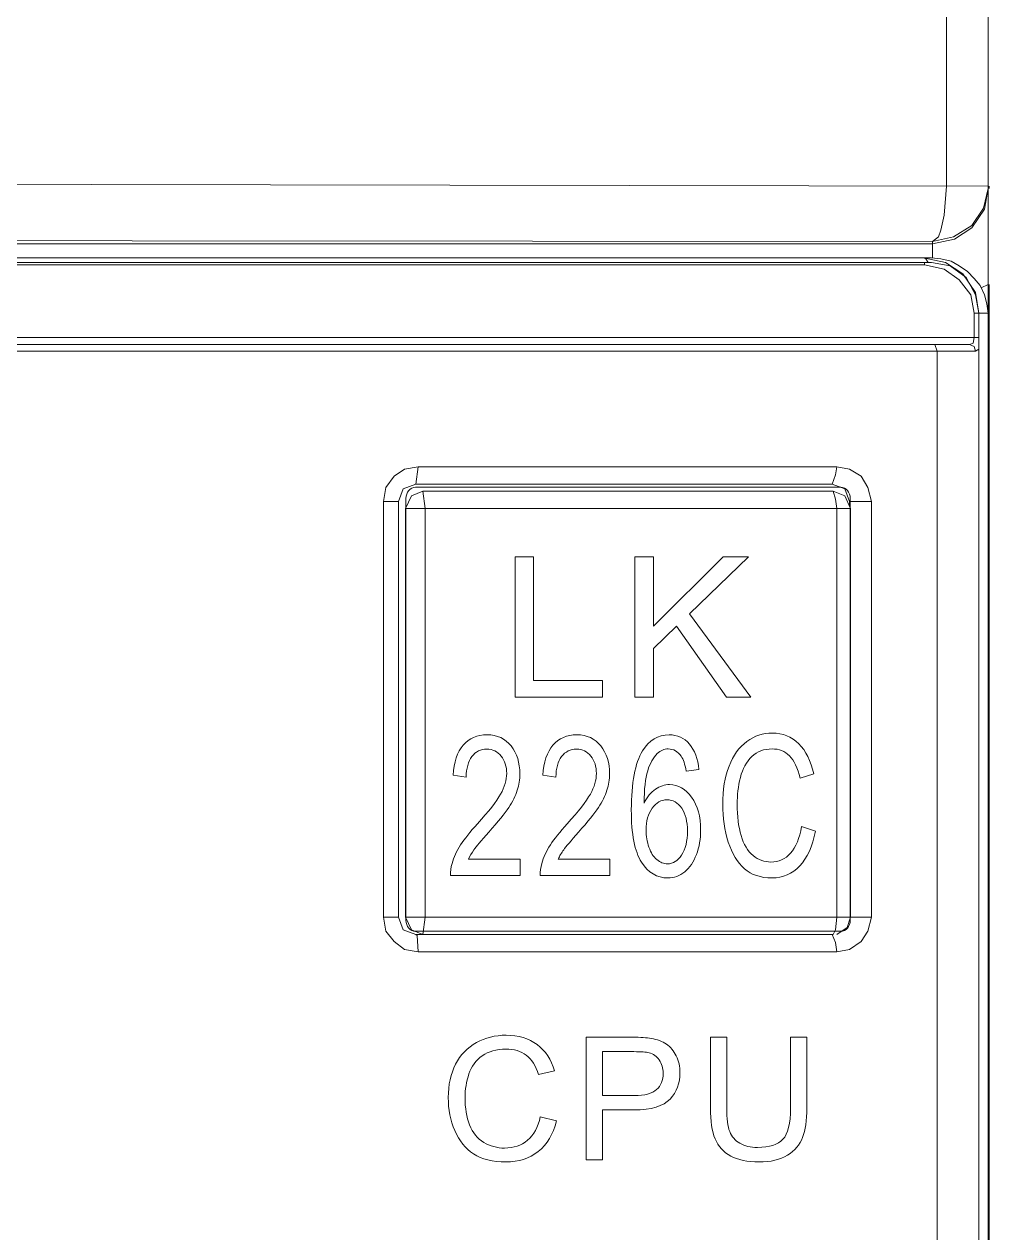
# Model space of a CAD drawing. Header units: millimetres. Extents: x 33157 to 59611, y -29750 to 1750.
# Drawn here: x 53629.59 to 53643.55, y -3122.72 to -3105.3 of the extents above; entities that cross this region are included whole.
import ezdxf

# ---------------------------------------------------------------- set-up
doc = ezdxf.new("R2010")
doc.units = ezdxf.units.MM
doc.layers.get('0').update_dxf_attribs({"lineweight": 18})

msp = doc.modelspace()

# ---------------------------------------------------------------- linework, layer by layer
at = {"lineweight": 9}
for p, q in [((53642.873, -3043.274), (53642.873, -3107.638)), ((53643.472, -3043.274), (53643.472, -3170.437)), ((53643.472, -3107.638), (53643.472, -3107.671)), ((53643.489, -3107.638), (53643.489, -3107.671)), ((53642.673, -3108.437), (53642.673, -3108.67)), ((53642.556, -3108.736), (53642.556, -3108.77)), ((53643.489, -3109.053), (53643.489, -3168.207)), ((53643.272, -3109.469), (53643.272, -3109.818)), ((53643.339, -3109.469), (53643.339, -3170.171)), ((53643.472, -3109.469), (53643.472, -3167.658)), ((53642.74, -3110.018), (53642.74, -3170.171)), ((53634.764, -3112.182), (53634.764, -3118.174)), ((53634.981, -3112.182), (53634.981, -3118.174)), ((53635.081, -3112.282), (53635.081, -3118.174)), ((53635.364, -3112.282), (53635.364, -3118.174)), ((53635.364, -3112.282), (53635.364, -3118.174)), ((53641.291, -3112.282), (53641.291, -3118.174)), ((53641.474, -3112.182), (53641.474, -3112.232)), ((53641.491, -3112.282), (53641.491, -3118.174)), ((53641.791, -3112.182), (53641.791, -3118.174))]:
    msp.add_line(p, q, dxfattribs=at)
for points in [[(53625.374, -3107.605), (53625.374, -3107.605), (53643.472, -3107.638), (53643.472, -3107.638)], [(53642.673, -3108.47), (53642.673, -3108.47), (53611.771, -3108.47), (53611.771, -3108.47)], [(53642.673, -3108.437), (53642.673, -3108.437), (53625.374, -3108.42), (53625.374, -3108.42)], [(53608.124, -3108.67), (53608.124, -3108.67), (53642.656, -3108.67), (53642.656, -3108.67)], [(53642.573, -3108.686), (53642.573, -3108.686), (53642.54, -3108.67), (53642.54, -3108.67)], [(53608.191, -3108.736), (53608.191, -3108.736), (53642.556, -3108.736), (53642.556, -3108.736)], [(53642.556, -3108.77), (53642.556, -3108.77), (53608.191, -3108.77), (53608.191, -3108.77)], [(53642.556, -3108.736), (53642.556, -3108.736), (53642.59, -3108.736), (53642.59, -3108.736)], [(53642.606, -3108.736), (53642.606, -3108.736), (53642.573, -3108.686), (53642.573, -3108.686)], [(53642.59, -3108.736), (53642.59, -3108.736), (53642.606, -3108.736), (53642.606, -3108.736)], [(53642.656, -3108.736), (53642.656, -3108.736), (53642.606, -3108.736), (53642.606, -3108.736)], [(53643.372, -3109.103), (53643.372, -3109.103), (53643.472, -3109.053), (53643.472, -3109.053)], [(53643.272, -3109.469), (53643.272, -3109.469), (53643.472, -3109.469), (53643.472, -3109.469)], [(53607.492, -3109.818), (53607.492, -3109.818), (53643.339, -3109.818), (53643.339, -3109.818)], [(53607.458, -3110.018), (53607.458, -3110.018), (53643.289, -3110.018), (53643.289, -3110.018)], [(53607.558, -3109.918), (53607.558, -3109.918), (53643.206, -3109.918), (53643.206, -3109.918)], [(53642.706, -3109.918), (53642.706, -3109.918), (53642.74, -3110.018), (53642.74, -3110.018)], [(53635.264, -3111.682), (53635.264, -3111.682), (53635.23, -3111.932), (53635.23, -3111.932)], [(53635.264, -3111.682), (53635.264, -3111.682), (53641.291, -3111.682), (53641.291, -3111.682)], [(53635.269, -3111.682), (53635.269, -3111.682), (53641.286, -3111.682), (53641.286, -3111.682)], [(53635.23, -3111.932), (53635.23, -3111.932), (53641.224, -3111.932), (53641.224, -3111.932)], [(53641.241, -3112.032), (53641.241, -3112.032), (53635.33, -3112.032), (53635.33, -3112.032)], [(53635.364, -3112.282), (53635.364, -3112.282), (53635.33, -3112.032), (53635.33, -3112.032)], [(53634.764, -3112.182), (53634.764, -3112.182), (53634.981, -3112.182), (53634.981, -3112.182)], [(53635.081, -3112.282), (53635.081, -3112.282), (53641.491, -3112.282), (53641.491, -3112.282)], [(53641.791, -3112.182), (53641.791, -3112.182), (53641.474, -3112.182), (53641.474, -3112.182)], [(53634.764, -3118.174), (53634.764, -3118.174), (53634.981, -3118.174), (53634.981, -3118.174)], [(53635.081, -3118.174), (53635.081, -3118.174), (53641.491, -3118.174), (53641.491, -3118.174)], [(53635.364, -3118.174), (53635.364, -3118.174), (53635.33, -3118.423), (53635.33, -3118.423)], [(53641.291, -3118.174), (53641.291, -3118.174), (53641.274, -3118.357), (53641.274, -3118.357)], [(53641.791, -3118.174), (53641.791, -3118.174), (53641.491, -3118.174), (53641.491, -3118.174)], [(53641.224, -3118.423), (53641.224, -3118.423), (53635.23, -3118.423), (53635.23, -3118.423)], [(53635.247, -3118.44), (53635.247, -3118.44), (53635.23, -3118.423), (53635.23, -3118.423)], [(53635.33, -3118.423), (53635.33, -3118.423), (53641.241, -3118.423), (53641.241, -3118.423)], [(53641.274, -3118.357), (53641.274, -3118.357), (53641.241, -3118.423), (53641.241, -3118.423)], [(53635.264, -3118.673), (53635.264, -3118.673), (53635.247, -3118.44), (53635.247, -3118.44)], [(53641.292, -3118.673), (53641.292, -3118.673), (53635.263, -3118.673), (53635.263, -3118.673)], [(53641.291, -3118.673), (53641.291, -3118.673), (53635.264, -3118.673), (53635.264, -3118.673)]]:
    msp.add_open_spline(points, degree=3, dxfattribs=at)
for points, knots in [([(53642.673, -3108.47), (53642.673, -3108.47), (53642.989, -3108.404), (53642.989, -3108.404), (53642.989, -3108.404), (53643.239, -3108.237), (53643.239, -3108.237), (53643.239, -3108.237), (53643.422, -3107.971), (53643.422, -3107.971), (53643.422, -3107.971), (53643.472, -3107.671), (53643.472, -3107.671)], [0, 0, 0, 0, 152945.127231, 152945.127231, 152945.127231, 305890.254462, 305890.254462, 305890.254462, 458835.381694, 458835.381694, 458835.381694, 611780.508925, 611780.508925, 611780.508925, 611780.508925]), ([(53642.673, -3108.437), (53642.673, -3108.437), (53642.973, -3108.37), (53642.973, -3108.37), (53642.973, -3108.37), (53643.239, -3108.204), (53643.239, -3108.204), (53643.239, -3108.204), (53643.406, -3107.954), (53643.406, -3107.954), (53643.406, -3107.954), (53643.472, -3107.671), (53643.472, -3107.671)], [0, 0, 0, 0, 152945.072843, 152945.072843, 152945.072843, 305890.145687, 305890.145687, 305890.145687, 458835.21853, 458835.21853, 458835.21853, 611780.291373, 611780.291373, 611780.291373, 611780.291373]), ([(53642.873, -3107.638), (53642.873, -3107.638), (53642.839, -3108.054), (53642.839, -3108.054), (53642.839, -3108.054), (53642.789, -3108.27), (53642.789, -3108.27), (53642.789, -3108.27), (53642.756, -3108.37), (53642.756, -3108.37), (53642.756, -3108.37), (53642.673, -3108.437), (53642.673, -3108.437)], [0, 0, 0, 0, 152943.940287, 152943.940287, 152943.940287, 305887.880573, 305887.880573, 305887.880573, 458831.82086, 458831.82086, 458831.82086, 611775.761146, 611775.761146, 611775.761146, 611775.761146]), ([(53643.339, -3109.469), (53643.339, -3109.469), (53643.289, -3109.169), (53643.289, -3109.169), (53643.289, -3109.169), (53643.106, -3108.903), (53643.106, -3108.903), (53643.106, -3108.903), (53642.856, -3108.736), (53642.856, -3108.736), (53642.856, -3108.736), (53642.54, -3108.67), (53642.54, -3108.67)], [0, 0, 0, 0, 152946.184076, 152946.184076, 152946.184076, 305892.368152, 305892.368152, 305892.368152, 458838.552228, 458838.552228, 458838.552228, 611784.736304, 611784.736304, 611784.736304, 611784.736304]), ([(53643.472, -3109.469), (53643.472, -3109.469), (53643.455, -3109.336), (53643.455, -3109.336), (53643.455, -3109.336), (53643.422, -3109.203), (53643.422, -3109.203), (53643.422, -3109.203), (53643.356, -3109.069), (53643.356, -3109.069), (53643.356, -3109.069), (53643.272, -3108.969), (53643.272, -3108.969), (53643.272, -3108.969), (53643.173, -3108.87), (53643.173, -3108.87), (53643.173, -3108.87), (53643.056, -3108.786), (53643.056, -3108.786), (53643.056, -3108.786), (53642.939, -3108.72), (53642.939, -3108.72), (53642.939, -3108.72), (53642.789, -3108.686), (53642.789, -3108.686), (53642.789, -3108.686), (53642.656, -3108.67), (53642.656, -3108.67)], [0, 0, 0, 0, 141915.988601, 141915.988601, 141915.988601, 283831.977203, 283831.977203, 283831.977203, 425747.965804, 425747.965804, 425747.965804, 567663.954406, 567663.954406, 567663.954406, 709579.943007, 709579.943007, 709579.943007, 851495.931609, 851495.931609, 851495.931609, 993411.92021, 993411.92021, 993411.92021, 1135327.908812, 1135327.908812, 1135327.908812, 1277243.897413, 1277243.897413, 1277243.897413, 1277243.897413]), ([(53643.272, -3109.469), (53643.272, -3109.469), (53643.222, -3109.203), (53643.222, -3109.203), (53643.222, -3109.203), (53643.056, -3108.986), (53643.056, -3108.986), (53643.056, -3108.986), (53642.839, -3108.836), (53642.839, -3108.836), (53642.839, -3108.836), (53642.556, -3108.77), (53642.556, -3108.77)], [0, 0, 0, 0, 152946.221767, 152946.221767, 152946.221767, 305892.443533, 305892.443533, 305892.443533, 458838.6653, 458838.6653, 458838.6653, 611784.887067, 611784.887067, 611784.887067, 611784.887067]), ([(53642.656, -3108.736), (53642.656, -3108.736), (53642.923, -3108.786), (53642.923, -3108.786), (53642.923, -3108.786), (53643.156, -3108.953), (53643.156, -3108.953), (53643.156, -3108.953), (53643.289, -3109.203), (53643.289, -3109.203), (53643.289, -3109.203), (53643.339, -3109.469), (53643.339, -3109.469)], [0, 0, 0, 0, 152945.940204, 152945.940204, 152945.940204, 305891.880408, 305891.880408, 305891.880408, 458837.820612, 458837.820612, 458837.820612, 611783.760817, 611783.760817, 611783.760817, 611783.760817]), ([(53643.206, -3109.918), (53643.206, -3109.918), (53643.256, -3109.901), (53643.256, -3109.901), (53643.256, -3109.901), (53643.272, -3109.818), (53643.272, -3109.818)], [0, 0, 0, 0, 172487.142912, 172487.142912, 172487.142912, 344974.285825, 344974.285825, 344974.285825, 344974.285825]), ([(53643.289, -3110.018), (53643.289, -3110.018), (53643.339, -3109.985), (53643.339, -3109.985), (53643.339, -3109.985), (53643.339, -3109.935), (53643.339, -3109.935), (53643.339, -3109.935), (53643.339, -3109.818), (53643.339, -3109.818)], [0, 0, 0, 0, 158933.805019, 158933.805019, 158933.805019, 317867.610039, 317867.610039, 317867.610039, 476801.415058, 476801.415058, 476801.415058, 476801.415058]), ([(53643.206, -3109.918), (53643.206, -3109.918), (53643.272, -3109.951), (53643.272, -3109.951), (53643.272, -3109.951), (53643.289, -3110.018), (53643.289, -3110.018)], [0, 0, 0, 0, 172487.252596, 172487.252596, 172487.252596, 344974.505192, 344974.505192, 344974.505192, 344974.505192]), ([(53634.764, -3112.182), (53634.764, -3112.182), (53634.797, -3111.982), (53634.797, -3111.982), (53634.797, -3111.982), (53634.914, -3111.816), (53634.914, -3111.816), (53634.914, -3111.816), (53635.064, -3111.716), (53635.064, -3111.716), (53635.064, -3111.716), (53635.264, -3111.682), (53635.264, -3111.682)], [0, 0, 0, 0, 152928.031576, 152928.031576, 152928.031576, 305856.063153, 305856.063153, 305856.063153, 458784.094729, 458784.094729, 458784.094729, 611712.126306, 611712.126306, 611712.126306, 611712.126306]), ([(53641.291, -3111.682), (53641.291, -3111.682), (53641.274, -3111.799), (53641.274, -3111.799), (53641.274, -3111.799), (53641.224, -3111.932), (53641.224, -3111.932)], [0, 0, 0, 0, 172484.053326, 172484.053326, 172484.053326, 344968.106653, 344968.106653, 344968.106653, 344968.106653]), ([(53641.291, -3111.682), (53641.291, -3111.682), (53641.474, -3111.716), (53641.474, -3111.716), (53641.474, -3111.716), (53641.641, -3111.816), (53641.641, -3111.816), (53641.641, -3111.816), (53641.741, -3111.982), (53641.741, -3111.982), (53641.741, -3111.982), (53641.791, -3112.182), (53641.791, -3112.182)], [0, 0, 0, 0, 152946.313859, 152946.313859, 152946.313859, 305892.627718, 305892.627718, 305892.627718, 458838.941577, 458838.941577, 458838.941577, 611785.255436, 611785.255436, 611785.255436, 611785.255436]), ([(53635.23, -3111.932), (53635.23, -3111.932), (53635.047, -3111.999), (53635.047, -3111.999), (53635.047, -3111.999), (53634.981, -3112.182), (53634.981, -3112.182)], [0, 0, 0, 0, 172465.029757, 172465.029757, 172465.029757, 344930.059514, 344930.059514, 344930.059514, 344930.059514]), ([(53641.474, -3112.182), (53641.474, -3112.182), (53641.407, -3111.999), (53641.407, -3111.999), (53641.407, -3111.999), (53641.224, -3111.932), (53641.224, -3111.932)], [0, 0, 0, 0, 172484.771529, 172484.771529, 172484.771529, 344969.543059, 344969.543059, 344969.543059, 344969.543059]), ([(53635.33, -3112.032), (53635.33, -3112.032), (53635.164, -3112.099), (53635.164, -3112.099), (53635.164, -3112.099), (53635.081, -3112.282), (53635.081, -3112.282)], [0, 0, 0, 0, 172465.551375, 172465.551375, 172465.551375, 344931.10275, 344931.10275, 344931.10275, 344931.10275]), ([(53641.491, -3112.282), (53641.491, -3112.282), (53641.407, -3112.099), (53641.407, -3112.099), (53641.407, -3112.099), (53641.241, -3112.032), (53641.241, -3112.032)], [0, 0, 0, 0, 172484.960653, 172484.960653, 172484.960653, 344969.921305, 344969.921305, 344969.921305, 344969.921305]), ([(53641.291, -3112.282), (53641.291, -3112.282), (53641.274, -3112.148), (53641.274, -3112.148), (53641.274, -3112.148), (53641.241, -3112.032), (53641.241, -3112.032)], [0, 0, 0, 0, 172484.726812, 172484.726812, 172484.726812, 344969.453624, 344969.453624, 344969.453624, 344969.453624]), ([(53635.264, -3118.673), (53635.264, -3118.673), (53635.064, -3118.64), (53635.064, -3118.64), (53635.064, -3118.64), (53634.914, -3118.523), (53634.914, -3118.523), (53634.914, -3118.523), (53634.797, -3118.374), (53634.797, -3118.374), (53634.797, -3118.374), (53634.764, -3118.174), (53634.764, -3118.174)], [0, 0, 0, 0, 152938.108542, 152938.108542, 152938.108542, 305876.217085, 305876.217085, 305876.217085, 458814.325627, 458814.325627, 458814.325627, 611752.43417, 611752.43417, 611752.43417, 611752.43417]), ([(53634.981, -3118.174), (53634.981, -3118.174), (53635.047, -3118.357), (53635.047, -3118.357), (53635.047, -3118.357), (53635.23, -3118.423), (53635.23, -3118.423)], [0, 0, 0, 0, 172475.675968, 172475.675968, 172475.675968, 344951.351936, 344951.351936, 344951.351936, 344951.351936]), ([(53635.081, -3118.174), (53635.081, -3118.174), (53635.164, -3118.357), (53635.164, -3118.357), (53635.164, -3118.357), (53635.33, -3118.423), (53635.33, -3118.423)], [0, 0, 0, 0, 172476.010899, 172476.010899, 172476.010899, 344952.021799, 344952.021799, 344952.021799, 344952.021799]), ([(53641.291, -3118.423), (53641.291, -3118.423), (53641.441, -3118.324), (53641.441, -3118.324), (53641.441, -3118.324), (53641.491, -3118.174), (53641.491, -3118.174)], [0, 0, 0, 0, 172495.522637, 172495.522637, 172495.522637, 344991.045275, 344991.045275, 344991.045275, 344991.045275]), ([(53641.791, -3118.174), (53641.791, -3118.174), (53641.741, -3118.374), (53641.741, -3118.374), (53641.741, -3118.374), (53641.641, -3118.523), (53641.641, -3118.523), (53641.641, -3118.523), (53641.474, -3118.64), (53641.474, -3118.64), (53641.474, -3118.64), (53641.291, -3118.673), (53641.291, -3118.673)], [0, 0, 0, 0, 152956.369591, 152956.369591, 152956.369591, 305912.739183, 305912.739183, 305912.739183, 458869.108774, 458869.108774, 458869.108774, 611825.478365, 611825.478365, 611825.478365, 611825.478365]), ([(53641.291, -3118.673), (53641.291, -3118.673), (53641.274, -3118.54), (53641.274, -3118.54), (53641.274, -3118.54), (53641.224, -3118.423), (53641.224, -3118.423)], [0, 0, 0, 0, 172495.483051, 172495.483051, 172495.483051, 344990.966101, 344990.966101, 344990.966101, 344990.966101])]:
    msp.add_open_spline(points, degree=3, knots=knots, dxfattribs=at)
for points, knots in [([(53635.223, -3111.978), (53635.223, -3111.978), (53641.349, -3111.978), (53641.349, -3111.978), (53641.424, -3111.978), (53641.486, -3112.05), (53641.486, -3112.138), (53641.486, -3112.138), (53641.486, -3118.218), (53641.486, -3118.218), (53641.486, -3118.306), (53641.424, -3118.378), (53641.349, -3118.378), (53641.349, -3118.378), (53635.223, -3118.378), (53635.223, -3118.378), (53635.147, -3118.378), (53635.086, -3118.306), (53635.086, -3118.218), (53635.086, -3118.218), (53635.086, -3112.138), (53635.086, -3112.138), (53635.086, -3112.05), (53635.147, -3111.978), (53635.223, -3111.978)], [0, 0, 0, 0, 143162.465038, 143162.465038, 143162.465038, 286324.930076, 286324.930076, 286324.930076, 429487.395114, 429487.395114, 429487.395114, 572649.860152, 572649.860152, 572649.860152, 715812.32519, 715812.32519, 715812.32519, 858974.790227, 858974.790227, 858974.790227, 1002137.255265, 1002137.255265, 1002137.255265, 1145299.720303, 1145299.720303, 1145299.720303, 1145299.720303]), ([(53636.657, -3115.001), (53636.657, -3115.001), (53636.657, -3112.98), (53636.657, -3112.98), (53636.657, -3112.98), (53636.925, -3112.98), (53636.925, -3112.98), (53636.925, -3112.98), (53636.925, -3114.764), (53636.925, -3114.764), (53636.925, -3114.764), (53637.919, -3114.764), (53637.919, -3114.764), (53637.919, -3114.764), (53637.919, -3115.001), (53637.919, -3115.001), (53637.919, -3115.001), (53636.657, -3115.001), (53636.657, -3115.001)], [0, 0, 0, 0, 146421.49156, 146421.49156, 146421.49156, 292842.983121, 292842.983121, 292842.983121, 439264.474681, 439264.474681, 439264.474681, 585685.966242, 585685.966242, 585685.966242, 732107.457802, 732107.457802, 732107.457802, 878528.949363, 878528.949363, 878528.949363, 878528.949363]), ([(53638.383, -3115.001), (53638.383, -3115.001), (53638.383, -3112.98), (53638.383, -3112.98), (53638.383, -3112.98), (53638.652, -3112.98), (53638.652, -3112.98), (53638.652, -3112.98), (53638.652, -3113.982), (53638.652, -3113.982), (53638.652, -3113.982), (53639.655, -3112.98), (53639.655, -3112.98), (53639.655, -3112.98), (53640.018, -3112.98), (53640.018, -3112.98), (53640.018, -3112.98), (53639.17, -3113.8), (53639.17, -3113.8), (53639.17, -3113.8), (53640.054, -3115.001), (53640.054, -3115.001), (53640.054, -3115.001), (53639.701, -3115.001), (53639.701, -3115.001), (53639.701, -3115.001), (53638.982, -3113.981), (53638.982, -3113.981), (53638.982, -3113.981), (53638.652, -3114.301), (53638.652, -3114.301), (53638.652, -3114.301), (53638.652, -3115.001), (53638.652, -3115.001), (53638.652, -3115.001), (53638.383, -3115.001), (53638.383, -3115.001)], [0, 0, 0, 0, 139911.662118, 139911.662118, 139911.662118, 279823.324237, 279823.324237, 279823.324237, 419734.986355, 419734.986355, 419734.986355, 559646.648473, 559646.648473, 559646.648473, 699558.310592, 699558.310592, 699558.310592, 839469.97271, 839469.97271, 839469.97271, 979381.634828, 979381.634828, 979381.634828, 1119293.296947, 1119293.296947, 1119293.296947, 1259204.959065, 1259204.959065, 1259204.959065, 1399116.621183, 1399116.621183, 1399116.621183, 1539028.283302, 1539028.283302, 1539028.283302, 1678939.94542, 1678939.94542, 1678939.94542, 1678939.94542]), ([(53636.729, -3117.338), (53636.729, -3117.338), (53636.729, -3117.575), (53636.729, -3117.575), (53636.729, -3117.575), (53635.728, -3117.575), (53635.728, -3117.575), (53635.727, -3117.515), (53635.734, -3117.458), (53635.75, -3117.402), (53635.775, -3117.312), (53635.817, -3117.222), (53635.873, -3117.134), (53635.93, -3117.046), (53636.011, -3116.944), (53636.116, -3116.829), (53636.28, -3116.649), (53636.391, -3116.506), (53636.449, -3116.401), (53636.508, -3116.296), (53636.537, -3116.196), (53636.537, -3116.102), (53636.537, -3116.003), (53636.511, -3115.921), (53636.458, -3115.853), (53636.405, -3115.786), (53636.336, -3115.752), (53636.251, -3115.752), (53636.161, -3115.752), (53636.09, -3115.788), (53636.036, -3115.859), (53635.982, -3115.93), (53635.955, -3116.029), (53635.954, -3116.155), (53635.954, -3116.155), (53635.764, -3116.13), (53635.764, -3116.13), (53635.777, -3115.94), (53635.826, -3115.795), (53635.911, -3115.695), (53635.997, -3115.596), (53636.111, -3115.546), (53636.255, -3115.546), (53636.4, -3115.546), (53636.516, -3115.599), (53636.6, -3115.707), (53636.685, -3115.815), (53636.727, -3115.948), (53636.727, -3116.107), (53636.727, -3116.188), (53636.715, -3116.268), (53636.69, -3116.346), (53636.665, -3116.424), (53636.624, -3116.507), (53636.567, -3116.593), (53636.509, -3116.679), (53636.413, -3116.798), (53636.28, -3116.949), (53636.169, -3117.074), (53636.097, -3117.159), (53636.065, -3117.203), (53636.034, -3117.248), (53636.007, -3117.293), (53635.987, -3117.338), (53635.987, -3117.338), (53636.729, -3117.338), (53636.729, -3117.338)], [0, 0, 0, 0, 136949.711182, 136949.711182, 136949.711182, 273899.422365, 273899.422365, 273899.422365, 410849.133547, 410849.133547, 410849.133547, 547798.844729, 547798.844729, 547798.844729, 684748.555911, 684748.555911, 684748.555911, 821698.267094, 821698.267094, 821698.267094, 958647.978276, 958647.978276, 958647.978276, 1095597.689458, 1095597.689458, 1095597.689458, 1232547.400641, 1232547.400641, 1232547.400641, 1369497.111823, 1369497.111823, 1369497.111823, 1506446.823005, 1506446.823005, 1506446.823005, 1643396.534188, 1643396.534188, 1643396.534188, 1780346.24537, 1780346.24537, 1780346.24537, 1917295.956552, 1917295.956552, 1917295.956552, 2054245.667734, 2054245.667734, 2054245.667734, 2191195.378917, 2191195.378917, 2191195.378917, 2328145.090099, 2328145.090099, 2328145.090099, 2465094.801281, 2465094.801281, 2465094.801281, 2602044.512464, 2602044.512464, 2602044.512464, 2738994.223646, 2738994.223646, 2738994.223646, 2875943.934828, 2875943.934828, 2875943.934828, 3012893.646011, 3012893.646011, 3012893.646011, 3012893.646011]), ([(53638.022, -3117.338), (53638.022, -3117.338), (53638.022, -3117.575), (53638.022, -3117.575), (53638.022, -3117.575), (53637.02, -3117.575), (53637.02, -3117.575), (53637.019, -3117.515), (53637.026, -3117.458), (53637.042, -3117.402), (53637.068, -3117.312), (53637.109, -3117.222), (53637.166, -3117.134), (53637.222, -3117.046), (53637.303, -3116.944), (53637.409, -3116.829), (53637.572, -3116.649), (53637.684, -3116.506), (53637.742, -3116.401), (53637.8, -3116.296), (53637.829, -3116.196), (53637.829, -3116.102), (53637.829, -3116.003), (53637.803, -3115.921), (53637.75, -3115.853), (53637.697, -3115.786), (53637.628, -3115.752), (53637.544, -3115.752), (53637.454, -3115.752), (53637.382, -3115.788), (53637.328, -3115.859), (53637.274, -3115.93), (53637.247, -3116.029), (53637.246, -3116.155), (53637.246, -3116.155), (53637.056, -3116.13), (53637.056, -3116.13), (53637.069, -3115.94), (53637.119, -3115.795), (53637.204, -3115.695), (53637.289, -3115.596), (53637.404, -3115.546), (53637.548, -3115.546), (53637.693, -3115.546), (53637.808, -3115.599), (53637.893, -3115.707), (53637.977, -3115.815), (53638.02, -3115.948), (53638.02, -3116.107), (53638.02, -3116.188), (53638.007, -3116.268), (53637.982, -3116.346), (53637.958, -3116.424), (53637.916, -3116.507), (53637.859, -3116.593), (53637.801, -3116.679), (53637.706, -3116.798), (53637.573, -3116.949), (53637.461, -3117.074), (53637.389, -3117.159), (53637.358, -3117.203), (53637.326, -3117.248), (53637.3, -3117.293), (53637.279, -3117.338), (53637.279, -3117.338), (53638.022, -3117.338), (53638.022, -3117.338)], [0, 0, 0, 0, 136952.910777, 136952.910777, 136952.910777, 273905.821555, 273905.821555, 273905.821555, 410858.732332, 410858.732332, 410858.732332, 547811.64311, 547811.64311, 547811.64311, 684764.553887, 684764.553887, 684764.553887, 821717.464665, 821717.464665, 821717.464665, 958670.375442, 958670.375442, 958670.375442, 1095623.28622, 1095623.28622, 1095623.28622, 1232576.196997, 1232576.196997, 1232576.196997, 1369529.107775, 1369529.107775, 1369529.107775, 1506482.018552, 1506482.018552, 1506482.018552, 1643434.92933, 1643434.92933, 1643434.92933, 1780387.840107, 1780387.840107, 1780387.840107, 1917340.750885, 1917340.750885, 1917340.750885, 2054293.661662, 2054293.661662, 2054293.661662, 2191246.57244, 2191246.57244, 2191246.57244, 2328199.483217, 2328199.483217, 2328199.483217, 2465152.393995, 2465152.393995, 2465152.393995, 2602105.304772, 2602105.304772, 2602105.304772, 2739058.215549, 2739058.215549, 2739058.215549, 2876011.126327, 2876011.126327, 2876011.126327, 3012964.037104, 3012964.037104, 3012964.037104, 3012964.037104]), ([(53639.306, -3116.048), (53639.306, -3116.048), (53639.122, -3116.068), (53639.122, -3116.068), (53639.105, -3115.971), (53639.082, -3115.9), (53639.051, -3115.855), (53639.001, -3115.784), (53638.938, -3115.749), (53638.865, -3115.749), (53638.805, -3115.749), (53638.752, -3115.771), (53638.707, -3115.815), (53638.648, -3115.872), (53638.603, -3115.955), (53638.568, -3116.064), (53638.535, -3116.174), (53638.517, -3116.329), (53638.516, -3116.531), (53638.56, -3116.44), (53638.615, -3116.373), (53638.68, -3116.329), (53638.745, -3116.285), (53638.812, -3116.263), (53638.884, -3116.263), (53639.007, -3116.263), (53639.113, -3116.324), (53639.2, -3116.446), (53639.287, -3116.567), (53639.331, -3116.725), (53639.331, -3116.918), (53639.331, -3117.045), (53639.311, -3117.162), (53639.27, -3117.272), (53639.229, -3117.381), (53639.173, -3117.464), (53639.101, -3117.522), (53639.029, -3117.58), (53638.948, -3117.609), (53638.857, -3117.609), (53638.703, -3117.609), (53638.576, -3117.533), (53638.478, -3117.381), (53638.381, -3117.229), (53638.332, -3116.978), (53638.332, -3116.629), (53638.332, -3116.239), (53638.386, -3115.955), (53638.494, -3115.777), (53638.588, -3115.623), (53638.716, -3115.546), (53638.876, -3115.546), (53638.995, -3115.546), (53639.093, -3115.59), (53639.169, -3115.679), (53639.245, -3115.768), (53639.291, -3115.891), (53639.306, -3116.048)], [0, 0, 0, 0, 137435.206468, 137435.206468, 137435.206468, 274870.412935, 274870.412935, 274870.412935, 412305.619403, 412305.619403, 412305.619403, 549740.82587, 549740.82587, 549740.82587, 687176.032338, 687176.032338, 687176.032338, 824611.238805, 824611.238805, 824611.238805, 962046.445273, 962046.445273, 962046.445273, 1099481.65174, 1099481.65174, 1099481.65174, 1236916.858208, 1236916.858208, 1236916.858208, 1374352.064676, 1374352.064676, 1374352.064676, 1511787.271143, 1511787.271143, 1511787.271143, 1649222.477611, 1649222.477611, 1649222.477611, 1786657.684078, 1786657.684078, 1786657.684078, 1924092.890546, 1924092.890546, 1924092.890546, 2061528.097013, 2061528.097013, 2061528.097013, 2198963.303481, 2198963.303481, 2198963.303481, 2336398.509949, 2336398.509949, 2336398.509949, 2473833.716416, 2473833.716416, 2473833.716416, 2611268.922884, 2611268.922884, 2611268.922884, 2611268.922884]), ([(53640.784, -3116.866), (53640.784, -3116.866), (53640.985, -3116.934), (53640.985, -3116.934), (53640.943, -3117.154), (53640.867, -3117.32), (53640.759, -3117.436), (53640.65, -3117.551), (53640.517, -3117.609), (53640.359, -3117.609), (53640.197, -3117.609), (53640.064, -3117.565), (53639.962, -3117.476), (53639.86, -3117.387), (53639.783, -3117.259), (53639.729, -3117.091), (53639.676, -3116.923), (53639.65, -3116.742), (53639.65, -3116.55), (53639.65, -3116.339), (53639.679, -3116.156), (53639.74, -3115.999), (53639.8, -3115.843), (53639.885, -3115.724), (53639.996, -3115.642), (53640.107, -3115.561), (53640.229, -3115.52), (53640.363, -3115.52), (53640.514, -3115.52), (53640.641, -3115.572), (53640.744, -3115.675), (53640.847, -3115.778), (53640.919, -3115.922), (53640.959, -3116.108), (53640.959, -3116.108), (53640.763, -3116.17), (53640.763, -3116.17), (53640.728, -3116.024), (53640.677, -3115.916), (53640.61, -3115.85), (53640.544, -3115.782), (53640.46, -3115.749), (53640.359, -3115.749), (53640.243, -3115.749), (53640.146, -3115.786), (53640.068, -3115.86), (53639.99, -3115.935), (53639.935, -3116.035), (53639.904, -3116.16), (53639.872, -3116.286), (53639.857, -3116.415), (53639.857, -3116.548), (53639.857, -3116.72), (53639.875, -3116.87), (53639.913, -3116.998), (53639.95, -3117.126), (53640.008, -3117.222), (53640.087, -3117.285), (53640.166, -3117.349), (53640.251, -3117.38), (53640.343, -3117.38), (53640.455, -3117.38), (53640.549, -3117.337), (53640.627, -3117.251), (53640.704, -3117.164), (53640.757, -3117.036), (53640.784, -3116.866)], [0, 0, 0, 0, 136959.359989, 136959.359989, 136959.359989, 273918.719978, 273918.719978, 273918.719978, 410878.079967, 410878.079967, 410878.079967, 547837.439956, 547837.439956, 547837.439956, 684796.799944, 684796.799944, 684796.799944, 821756.159933, 821756.159933, 821756.159933, 958715.519922, 958715.519922, 958715.519922, 1095674.879911, 1095674.879911, 1095674.879911, 1232634.2399, 1232634.2399, 1232634.2399, 1369593.599889, 1369593.599889, 1369593.599889, 1506552.959878, 1506552.959878, 1506552.959878, 1643512.319867, 1643512.319867, 1643512.319867, 1780471.679856, 1780471.679856, 1780471.679856, 1917431.039844, 1917431.039844, 1917431.039844, 2054390.399833, 2054390.399833, 2054390.399833, 2191349.759822, 2191349.759822, 2191349.759822, 2328309.119811, 2328309.119811, 2328309.119811, 2465268.4798, 2465268.4798, 2465268.4798, 2602227.839789, 2602227.839789, 2602227.839789, 2739187.199778, 2739187.199778, 2739187.199778, 2876146.559767, 2876146.559767, 2876146.559767, 3013105.919756, 3013105.919756, 3013105.919756, 3013105.919756]), ([(53638.545, -3116.92), (53638.545, -3117.006), (53638.559, -3117.088), (53638.586, -3117.166), (53638.613, -3117.244), (53638.651, -3117.303), (53638.699, -3117.344), (53638.748, -3117.385), (53638.799, -3117.406), (53638.854, -3117.406), (53638.933, -3117.406), (53639.001, -3117.363), (53639.057, -3117.279), (53639.113, -3117.194), (53639.141, -3117.079), (53639.141, -3116.934), (53639.141, -3116.794), (53639.113, -3116.684), (53639.058, -3116.604), (53639.003, -3116.523), (53638.932, -3116.483), (53638.847, -3116.483), (53638.763, -3116.483), (53638.691, -3116.523), (53638.633, -3116.604), (53638.574, -3116.684), (53638.545, -3116.789), (53638.545, -3116.92)], [0, 0, 0, 0, 141914.87087, 141914.87087, 141914.87087, 283829.74174, 283829.74174, 283829.74174, 425744.612609, 425744.612609, 425744.612609, 567659.483479, 567659.483479, 567659.483479, 709574.354349, 709574.354349, 709574.354349, 851489.225219, 851489.225219, 851489.225219, 993404.096088, 993404.096088, 993404.096088, 1135318.966958, 1135318.966958, 1135318.966958, 1277233.837828, 1277233.837828, 1277233.837828, 1277233.837828]), ([(53637.021, -3121.053), (53637.021, -3121.053), (53637.256, -3121.112), (53637.256, -3121.112), (53637.207, -3121.305), (53637.119, -3121.451), (53636.992, -3121.552), (53636.865, -3121.652), (53636.709, -3121.703), (53636.525, -3121.703), (53636.335, -3121.703), (53636.18, -3121.664), (53636.061, -3121.587), (53635.941, -3121.509), (53635.851, -3121.397), (53635.789, -3121.25), (53635.727, -3121.103), (53635.695, -3120.945), (53635.695, -3120.776), (53635.695, -3120.592), (53635.73, -3120.432), (53635.801, -3120.295), (53635.871, -3120.158), (53635.971, -3120.053), (53636.101, -3119.982), (53636.23, -3119.911), (53636.373, -3119.876), (53636.529, -3119.876), (53636.706, -3119.876), (53636.854, -3119.92), (53636.974, -3120.011), (53637.095, -3120.101), (53637.179, -3120.227), (53637.226, -3120.39), (53637.226, -3120.39), (53636.997, -3120.444), (53636.997, -3120.444), (53636.956, -3120.316), (53636.896, -3120.222), (53636.818, -3120.164), (53636.741, -3120.105), (53636.643, -3120.076), (53636.525, -3120.076), (53636.389, -3120.076), (53636.276, -3120.108), (53636.185, -3120.173), (53636.094, -3120.238), (53636.03, -3120.326), (53635.993, -3120.435), (53635.956, -3120.545), (53635.937, -3120.658), (53635.937, -3120.775), (53635.937, -3120.925), (53635.959, -3121.056), (53636.003, -3121.168), (53636.046, -3121.281), (53636.114, -3121.364), (53636.206, -3121.42), (53636.299, -3121.475), (53636.398, -3121.503), (53636.506, -3121.503), (53636.637, -3121.503), (53636.747, -3121.465), (53636.837, -3121.39), (53636.928, -3121.314), (53636.989, -3121.202), (53637.021, -3121.053)], [0, 0, 0, 0, 136955.472691, 136955.472691, 136955.472691, 273910.945382, 273910.945382, 273910.945382, 410866.418074, 410866.418074, 410866.418074, 547821.890765, 547821.890765, 547821.890765, 684777.363456, 684777.363456, 684777.363456, 821732.836147, 821732.836147, 821732.836147, 958688.308839, 958688.308839, 958688.308839, 1095643.78153, 1095643.78153, 1095643.78153, 1232599.254221, 1232599.254221, 1232599.254221, 1369554.726912, 1369554.726912, 1369554.726912, 1506510.199604, 1506510.199604, 1506510.199604, 1643465.672295, 1643465.672295, 1643465.672295, 1780421.144986, 1780421.144986, 1780421.144986, 1917376.617677, 1917376.617677, 1917376.617677, 2054332.090369, 2054332.090369, 2054332.090369, 2191287.56306, 2191287.56306, 2191287.56306, 2328243.035751, 2328243.035751, 2328243.035751, 2465198.508442, 2465198.508442, 2465198.508442, 2602153.981134, 2602153.981134, 2602153.981134, 2739109.453825, 2739109.453825, 2739109.453825, 2876064.926516, 2876064.926516, 2876064.926516, 3013020.399207, 3013020.399207, 3013020.399207, 3013020.399207]), ([(53637.682, -3121.673), (53637.682, -3121.673), (53637.682, -3119.905), (53637.682, -3119.905), (53637.682, -3119.905), (53638.35, -3119.905), (53638.35, -3119.905), (53638.467, -3119.905), (53638.557, -3119.911), (53638.619, -3119.922), (53638.706, -3119.937), (53638.779, -3119.964), (53638.838, -3120.004), (53638.897, -3120.045), (53638.944, -3120.102), (53638.98, -3120.175), (53639.016, -3120.248), (53639.033, -3120.328), (53639.033, -3120.416), (53639.033, -3120.565), (53638.986, -3120.693), (53638.89, -3120.796), (53638.794, -3120.9), (53638.621, -3120.952), (53638.371, -3120.952), (53638.371, -3120.952), (53637.917, -3120.952), (53637.917, -3120.952), (53637.917, -3120.952), (53637.917, -3121.673), (53637.917, -3121.673), (53637.917, -3121.673), (53637.682, -3121.673), (53637.682, -3121.673)], [0, 0, 0, 0, 140368.912627, 140368.912627, 140368.912627, 280737.825255, 280737.825255, 280737.825255, 421106.737882, 421106.737882, 421106.737882, 561475.65051, 561475.65051, 561475.65051, 701844.563137, 701844.563137, 701844.563137, 842213.475765, 842213.475765, 842213.475765, 982582.388392, 982582.388392, 982582.388392, 1122951.30102, 1122951.30102, 1122951.30102, 1263320.213647, 1263320.213647, 1263320.213647, 1403689.126275, 1403689.126275, 1403689.126275, 1544058.038902, 1544058.038902, 1544058.038902, 1544058.038902]), ([(53640.625, -3119.905), (53640.625, -3119.905), (53640.86, -3119.905), (53640.86, -3119.905), (53640.86, -3119.905), (53640.86, -3120.926), (53640.86, -3120.926), (53640.86, -3121.104), (53640.839, -3121.245), (53640.799, -3121.35), (53640.759, -3121.454), (53640.687, -3121.539), (53640.582, -3121.605), (53640.477, -3121.67), (53640.34, -3121.703), (53640.17, -3121.703), (53640.005, -3121.703), (53639.869, -3121.675), (53639.764, -3121.617), (53639.659, -3121.56), (53639.584, -3121.478), (53639.539, -3121.37), (53639.494, -3121.261), (53639.472, -3121.114), (53639.472, -3120.926), (53639.472, -3120.926), (53639.472, -3119.905), (53639.472, -3119.905), (53639.472, -3119.905), (53639.706, -3119.905), (53639.706, -3119.905), (53639.706, -3119.905), (53639.706, -3120.926), (53639.706, -3120.926), (53639.706, -3121.079), (53639.721, -3121.193), (53639.749, -3121.265), (53639.778, -3121.338), (53639.826, -3121.395), (53639.896, -3121.434), (53639.965, -3121.473), (53640.05, -3121.493), (53640.15, -3121.493), (53640.321, -3121.493), (53640.443, -3121.454), (53640.516, -3121.376), (53640.589, -3121.298), (53640.625, -3121.148), (53640.625, -3120.926), (53640.625, -3120.926), (53640.625, -3119.905), (53640.625, -3119.905)], [0, 0, 0, 0, 137916.38441, 137916.38441, 137916.38441, 275832.76882, 275832.76882, 275832.76882, 413749.15323, 413749.15323, 413749.15323, 551665.53764, 551665.53764, 551665.53764, 689581.92205, 689581.92205, 689581.92205, 827498.30646, 827498.30646, 827498.30646, 965414.69087, 965414.69087, 965414.69087, 1103331.07528, 1103331.07528, 1103331.07528, 1241247.45969, 1241247.45969, 1241247.45969, 1379163.8441, 1379163.8441, 1379163.8441, 1517080.22851, 1517080.22851, 1517080.22851, 1654996.61292, 1654996.61292, 1654996.61292, 1792912.99733, 1792912.99733, 1792912.99733, 1930829.38174, 1930829.38174, 1930829.38174, 2068745.76615, 2068745.76615, 2068745.76615, 2206662.15056, 2206662.15056, 2206662.15056, 2344578.53497, 2344578.53497, 2344578.53497, 2344578.53497]), ([(53637.917, -3120.745), (53637.917, -3120.745), (53638.374, -3120.745), (53638.374, -3120.745), (53638.525, -3120.745), (53638.632, -3120.717), (53638.696, -3120.66), (53638.76, -3120.604), (53638.791, -3120.525), (53638.791, -3120.423), (53638.791, -3120.349), (53638.773, -3120.286), (53638.735, -3120.233), (53638.698, -3120.18), (53638.648, -3120.145), (53638.588, -3120.128), (53638.548, -3120.118), (53638.475, -3120.113), (53638.369, -3120.113), (53638.369, -3120.113), (53637.917, -3120.113), (53637.917, -3120.113), (53637.917, -3120.113), (53637.917, -3120.745), (53637.917, -3120.745)], [0, 0, 0, 0, 143180.442388, 143180.442388, 143180.442388, 286360.884777, 286360.884777, 286360.884777, 429541.327165, 429541.327165, 429541.327165, 572721.769553, 572721.769553, 572721.769553, 715902.211942, 715902.211942, 715902.211942, 859082.65433, 859082.65433, 859082.65433, 1002263.096718, 1002263.096718, 1002263.096718, 1145443.539106, 1145443.539106, 1145443.539106, 1145443.539106])]:
    msp.add_open_spline(points, degree=3, knots=knots)

doc.saveas('drawing.dxf')
